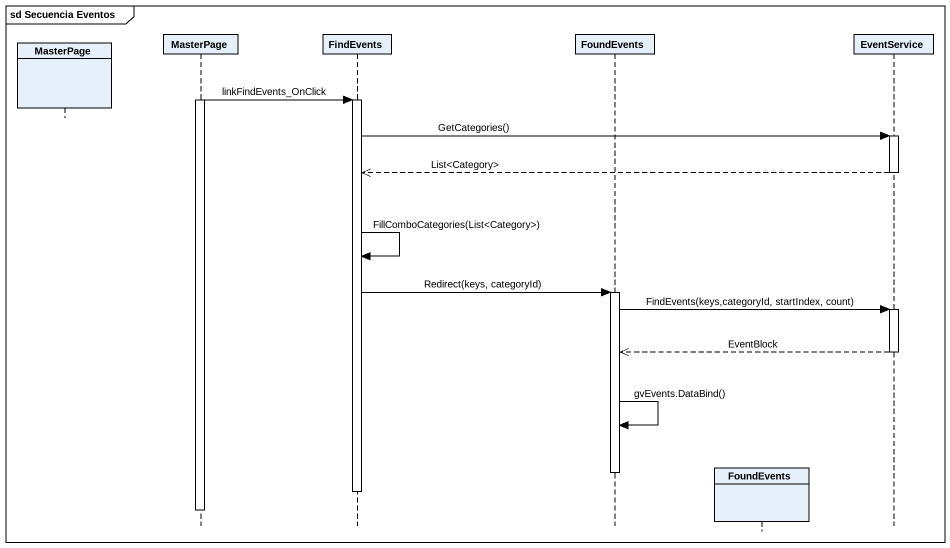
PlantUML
@startuml
mainframe sd Secuencia Eventos
hide footbox
participant MasterPage
participant "MasterPage" as MasterPage_2
participant FindEvents
participant FoundEvents
participant "FoundEvents" as FoundEvents_2
participant EventService

activate MasterPage_2
MasterPage_2 -> FindEvents : linkFindEvents_OnClick
activate FindEvents
FindEvents -> EventService : GetCategories()
activate EventService
EventService -->> FindEvents : List<Category>
deactivate EventService
FindEvents -> FindEvents : FillComboCategories(List<Category>)
FindEvents -> FoundEvents : Redirect(keys, categoryId)
activate FoundEvents
FoundEvents -> EventService : FindEvents(keys,categoryId, startIndex, count)
activate EventService
EventService -->> FoundEvents : EventBlock
deactivate EventService
FoundEvents -> FoundEvents : gvEvents.DataBind()
deactivate FoundEvents
deactivate FindEvents
deactivate MasterPage_2
@enduml
